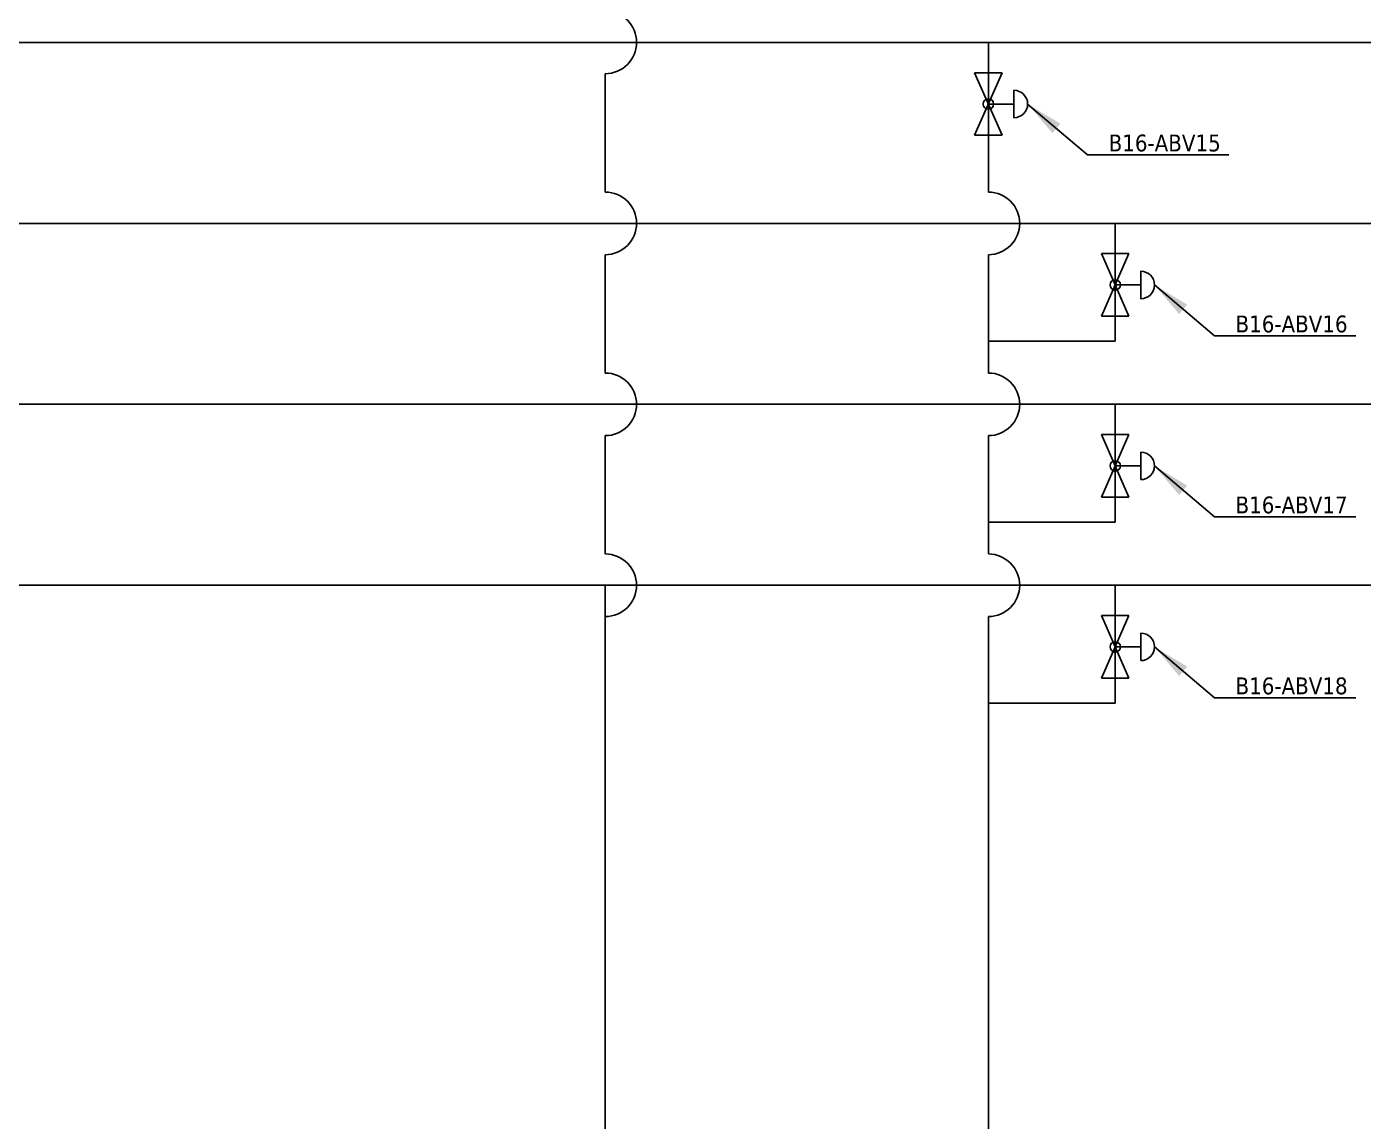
# Model space of a CAD drawing. Header units: millimetres. Extents: x -6314 to 11113, y -129 to 3675.
# Drawn here: x 7194 to 8081, y 2047 to 2773 of the extents above; entities that cross this region are included whole.
import ezdxf

# ---------------------------------------------------------------- set-up
doc = ezdxf.new("R2010")
doc.units = ezdxf.units.MM
doc.dimstyles.new('ISO-25', dxfattribs={"dimtxt": 2.5, "dimasz": 2.5, "dimexe": 1.25, "dimexo": 0.625, "dimtad": 1, "dimtxsty": 'Standard', "dimcen": 2.5, "dimadec": 0, "dimazin": 0, "dimtfac": 1, "dimtmove": 0, "dimatfit": 3, "dimfxl": 1, "dimarcsym": 0})

msp = doc.modelspace()

# ---------------------------------------------------------------- linework, layer by layer
for p, q in [((10452.13, 2762.88), (6371, 2762.88)), ((7832.44, 2663.55), (7832.44, 2762.88)), ((7578.26, 2663.55), (7578.26, 2742.09)), ((10452.13, 2642.76), (6371, 2642.76)), ((7916.62, 2642.76), (7916.62, 2564.48)), ((7578.26, 2543.43), (7578.26, 2621.96)), ((7832.44, 2543.43), (7832.44, 2621.96)), ((7578.26, 2543.43), (7578.26, 2607.21)), ((7916.62, 2564.48), (7832.44, 2564.48)), ((10452.13, 2522.64), (6371, 2522.64)), ((7916.62, 2522.64), (7916.62, 2444.36)), ((7578.26, 2423.31), (7578.26, 2501.84)), ((7578.26, 2423.31), (7578.26, 2501.84)), ((7832.44, 2423.31), (7832.44, 2501.84)), ((7916.62, 2444.36), (7832.44, 2444.36)), ((10452.13, 2402.51), (6371, 2402.51)), ((7578.26, 1858.05), (7578.26, 2402.51)), ((7578.26, 1858.05), (7578.26, 2402.51)), ((7916.62, 2402.51), (7916.62, 2324.24)), ((7832.44, 2032.06), (7832.44, 2381.72)), ((7916.62, 2324.24), (7832.44, 2324.24))]:
    msp.add_line(p, q)
at = {"linetype": 'Continuous', "lineweight": -3}
for p, q in [((7823.32, 2701.19), (7841.56, 2742.77)), ((7823.32, 2742.77), (7841.56, 2701.19)), ((7823.32, 2742.77), (7841.56, 2742.77)), ((7849.41, 2712.88), (7849.41, 2731.08)), ((7832.44, 2721.98), (7849.41, 2721.98)), ((7841.56, 2701.19), (7823.32, 2701.19)), ((7907.5, 2581.06), (7925.74, 2622.65)), ((7907.5, 2622.65), (7925.74, 2581.06)), ((7907.5, 2622.65), (7925.74, 2622.65)), ((7933.59, 2592.76), (7933.59, 2610.96)), ((7916.62, 2601.86), (7933.59, 2601.86)), ((7925.74, 2581.06), (7907.5, 2581.06)), ((7907.5, 2460.94), (7925.74, 2502.53)), ((7907.5, 2502.53), (7925.74, 2460.94)), ((7907.5, 2502.53), (7925.74, 2502.53)), ((7933.59, 2472.64), (7933.59, 2490.83)), ((7916.62, 2481.74), (7933.59, 2481.74)), ((7925.74, 2460.94), (7907.5, 2460.94)), ((7907.5, 2340.82), (7925.74, 2382.41)), ((7907.5, 2382.41), (7925.74, 2340.82)), ((7907.5, 2382.41), (7925.74, 2382.41)), ((7933.59, 2352.52), (7933.59, 2370.71)), ((7916.62, 2361.61), (7933.59, 2361.61)), ((7925.74, 2340.82), (7907.5, 2340.82))]:
    msp.add_line(p, q, dxfattribs=at)
for centre in [(7832.44, 2721.98), (7916.62, 2601.86), (7916.62, 2481.74), (7916.62, 2361.61)]:
    msp.add_circle(centre, 3.45)
for centre in [(7578.26, 2762.88), (7578.26, 2642.76), (7832.44, 2642.76), (7578.26, 2522.64), (7832.44, 2522.64), (7578.26, 2402.51), (7832.44, 2402.51)]:
    msp.add_arc(centre, 20.79, 270, 90)
for centre in [(7849.41, 2721.98), (7933.59, 2601.86), (7933.59, 2481.74), (7933.59, 2361.61)]:
    msp.add_arc(centre, 9.1, 270, 90, dxfattribs=at)

# ---------------------------------------------------------------- texts
at = {"char_height": 11.1664, "width": 777.1843, "attachment_point": 3}
for s, insert in [('{\\fTahoma|b0|i0|c0|p34;B16-ABV15}', (7986.6, 2701.69)), ('{\\fTahoma|b0|i0|c0|p34;B16-ABV16}', (8070.78, 2581.57)), ('{\\fTahoma|b0|i0|c0|p34;B16-ABV17}', (8070.78, 2461.45)), ('{\\fTahoma|b0|i0|c0|p34;B16-ABV18}', (8070.78, 2341.33))]:
    msp.add_mtext(s, dxfattribs=dict(at, insert=insert))

# ---------------------------------------------------------------- leaders
at = {"linetype": 'Continuous', "lineweight": -3}
for points in [[(7858.5, 2721.98), (7898.25, 2688.19), (7991.96, 2688.19)], [(7942.68, 2601.86), (7982.43, 2568.07), (8076.14, 2568.07)], [(7942.68, 2481.74), (7982.43, 2447.95), (8076.14, 2447.95)], [(7942.68, 2361.61), (7982.43, 2327.82), (8076.14, 2327.82)]]:
    msp.add_leader(points, dimstyle='ISO-25', override={"dimscale": 10, "dimtad": 0}, dxfattribs=at)

doc.saveas('drawing.dxf')
